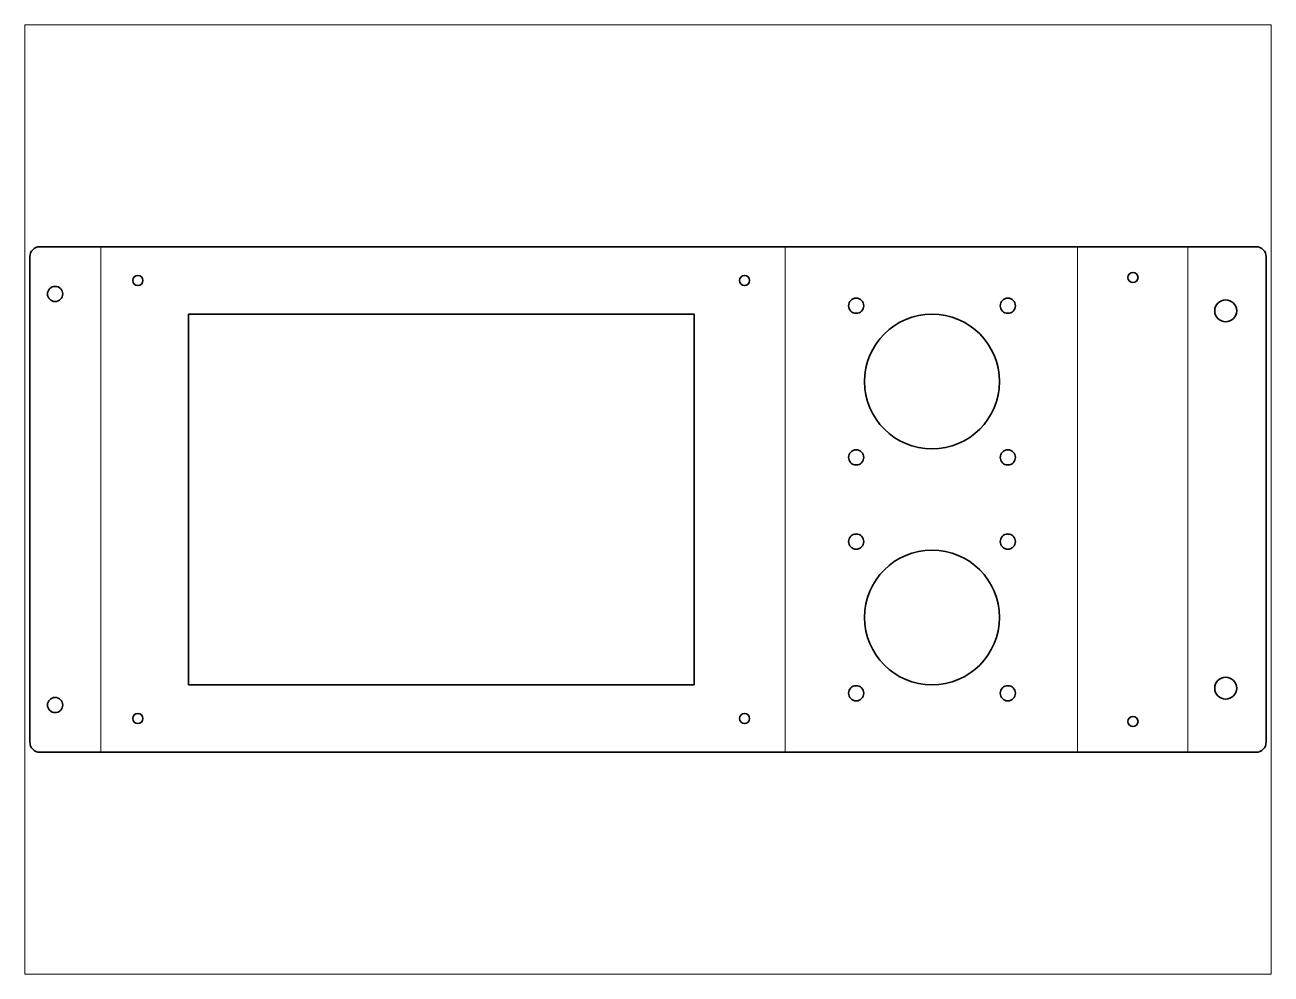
# Paper-space layout 'Layout1' of a CAD drawing. Header units: inches. Extents: x 1.05 to 9.45, y 0.8 to 7.2.
# The model-space entities are those that its viewports show. They can reach past a viewport. Long polylines and large blocks are cut down to what shows.
import ezdxf

# ---------------------------------------------------------------- set-up
doc = ezdxf.new("R2010")
doc.units = ezdxf.units.IN
doc.header["$MEASUREMENT"] = 0
doc.linetypes.add('Chain', pattern=[13.68, 9.12, -1.14, 2.28, -1.14])
doc.layers.add('SIMUMAK Bend Centerline (ISO)', color=7, linetype='Chain', lineweight=9)
doc.layers.add('SIMUMAK Visible (ISO)', color=7, linetype='Continuous', lineweight=35)

# ---------------------------------------------------------------- blocks, each defined once
blk = doc.blocks.new('CSPM')
at = {"layer": 'SIMUMAK Bend Centerline (ISO)', "ltscale": 0.263158}
for p, q in [((21.11, 0), (21.11, 150)), ((224.14, 0), (224.14, 150)), ((310.81, 0), (310.81, 150)), ((343.55, 150), (343.55, 0))]:
    blk.add_line(p, q, dxfattribs=at)
at = {"layer": 'SIMUMAK Visible (ISO)'}
for p, q in [((3, 150), (363.81, 150)), ((0, 3), (0, 147)), ((366.81, 147), (366.81, 3)), ((47.06, 20), (47.06, 130)), ((47.06, 130), (197.06, 130)), ((197.06, 130), (197.06, 20)), ((197.06, 20), (47.06, 20)), ((363.81, 0), (3, 0))]:
    blk.add_line(p, q, dxfattribs=at)
for centre, radius in [((32.06, 140), 1.5), ((212.06, 140), 1.5), ((327.29, 140.87), 1.5), ((7.5, 136), 2.25), ((245.17, 132.5), 2.25), ((290.17, 132.5), 2.25), ((354.81, 131), 3.25), ((267.67, 110), 20), ((245.17, 87.5), 2.25), ((290.17, 87.5), 2.25), ((245.17, 62.5), 2.25), ((290.17, 62.5), 2.25), ((267.67, 40), 20), ((354.81, 19), 3.25), ((245.17, 17.5), 2.25), ((290.17, 17.5), 2.25), ((7.5, 14), 2.25), ((32.06, 10), 1.5), ((212.06, 10), 1.5), ((327.29, 9.13), 1.5)]:
    blk.add_circle(centre, radius, dxfattribs=at)
at = {"layer": 'SIMUMAK Visible (ISO)', "extrusion": (0, 0, -1)}
for centre, start, end in [((-3, 147), 0, 90), ((-363.81, 147), 90, 180), ((-3, 3), 270, 0), ((-363.81, 3), 180, 270)]:
    blk.add_arc(centre, 3, start, end, dxfattribs=at)

msp = doc.modelspace()

# ---------------------------------------------------------------- block references
msp.add_blockref('CSPM', (0, 0))

psp = doc.layouts.get("Layout1")

# ---------------------------------------------------------------- viewports
at = {"layer": '0'}
psp.add_viewport(center=(5.25, 4), size=(8.4, 6.4), view_center_point=(183.4063, 75), view_height=281.688525, dxfattribs=at)

doc.saveas('drawing.dxf')
